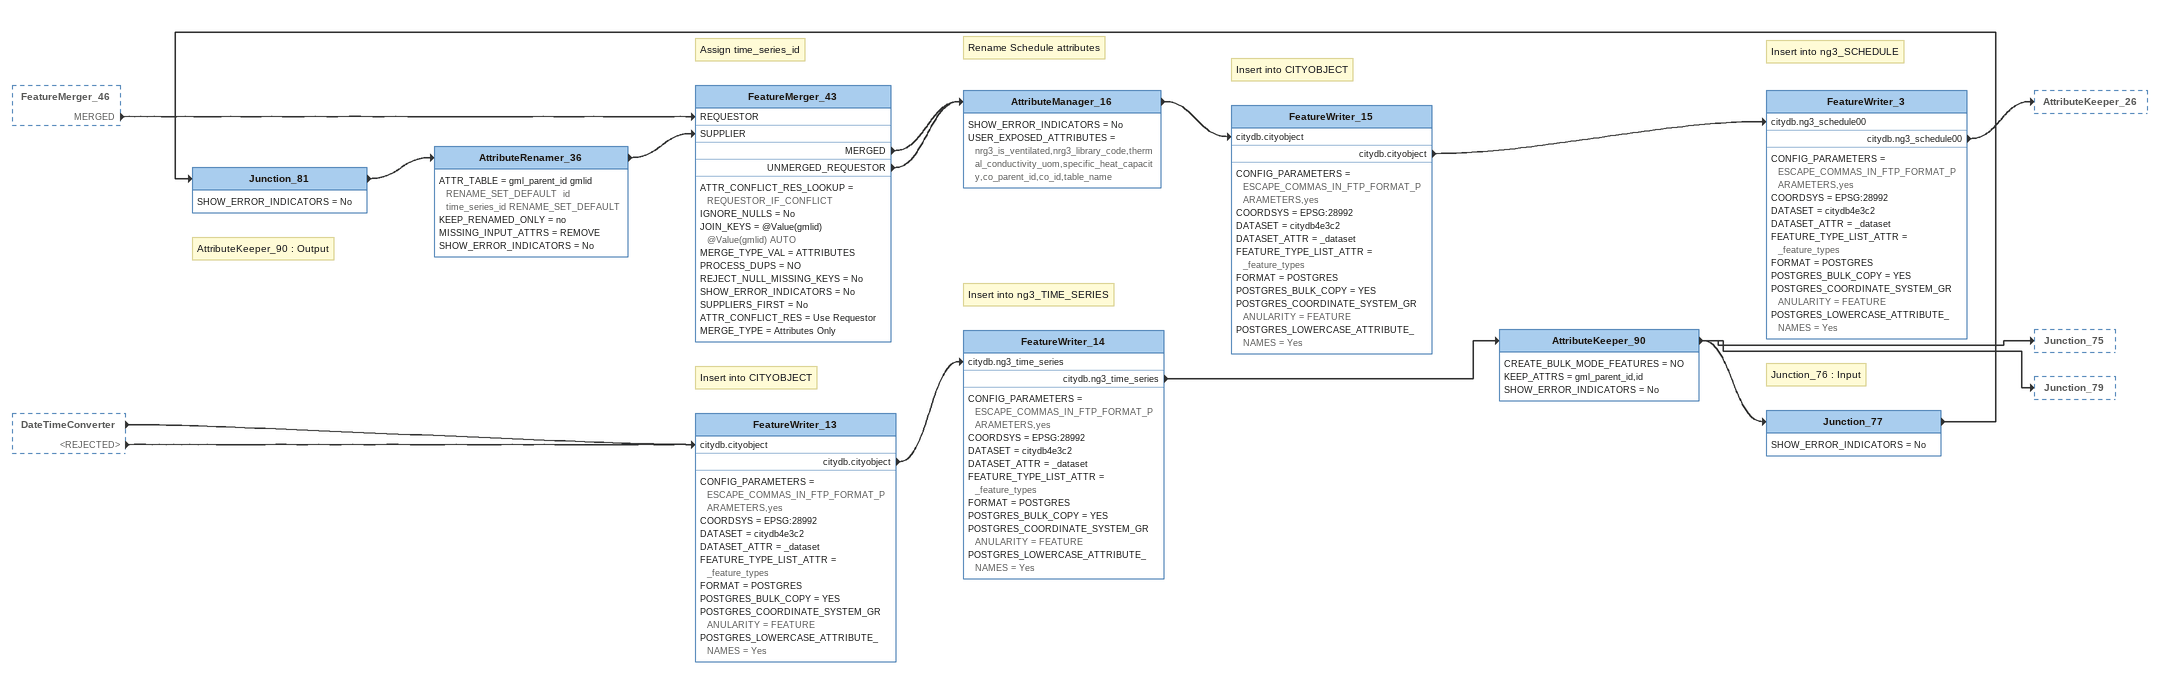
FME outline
FeatureMerger_46 [outside]
    MERGED -> FeatureMerger_43 [REQUESTOR]
DateTimeConverter [outside]
    -> FeatureWriter_13 [citydb.cityobject]
    <REJECTED> -> FeatureWriter_13 [citydb.cityobject]
Note: Insert into CITYOBJECT
FeatureWriter_13
    CONFIG_PARAMETERS = ESCAPE_COMMAS_IN_FTP_FORMAT_PARAMETERS,yes
    COORDSYS = EPSG:28992
    DATASET = citydb4e3c2
    DATASET_ATTR = _dataset
    FEATURE_TYPE_LIST_ATTR = _feature_types
    FORMAT = POSTGRES
    POSTGRES_BULK_COPY = YES
    POSTGRES_COORDINATE_SYSTEM_GRANULARITY = FEATURE
    POSTGRES_LOWERCASE_ATTRIBUTE_NAMES = Yes
    citydb.cityobject -> FeatureWriter_14 [citydb.ng3_time_series]
Note: Insert into ng3_TIME_SERIES
FeatureWriter_14
    CONFIG_PARAMETERS = ESCAPE_COMMAS_IN_FTP_FORMAT_PARAMETERS,yes
    COORDSYS = EPSG:28992
    DATASET = citydb4e3c2
    DATASET_ATTR = _dataset
    FEATURE_TYPE_LIST_ATTR = _feature_types
    FORMAT = POSTGRES
    POSTGRES_BULK_COPY = YES
    POSTGRES_COORDINATE_SYSTEM_GRANULARITY = FEATURE
    POSTGRES_LOWERCASE_ATTRIBUTE_NAMES = Yes
    citydb.ng3_time_series -> AttributeKeeper_90
AttributeKeeper_90
    CREATE_BULK_MODE_FEATURES = NO
    KEEP_ATTRS = gml_parent_id,id
    SHOW_ERROR_INDICATORS = No
    -> Junction_75
    -> Junction_79
    -> Junction_77
Note: Junction_76 : Input
Junction_77
    SHOW_ERROR_INDICATORS = No
    -> Junction_81
Note: AttributeKeeper_90 : Output
Junction_81
    SHOW_ERROR_INDICATORS = No
    -> AttributeRenamer_36
AttributeRenamer_36
    ATTR_TABLE = gml_parent_id gmlid RENAME_SET_DEFAULT  id time_series_id RENAME_SET_DEFAULT
    KEEP_RENAMED_ONLY = no
    MISSING_INPUT_ATTRS = REMOVE
    SHOW_ERROR_INDICATORS = No
    -> FeatureMerger_43 [SUPPLIER]
Note: Assign time_series_id
FeatureMerger_43
    ATTR_CONFLICT_RES_LOOKUP = REQUESTOR_IF_CONFLICT
    IGNORE_NULLS = No
    JOIN_KEYS = @Value(gmlid) @Value(gmlid) AUTO
    MERGE_TYPE_VAL = ATTRIBUTES
    PROCESS_DUPS = NO
    REJECT_NULL_MISSING_KEYS = No
    SHOW_ERROR_INDICATORS = No
    SUPPLIERS_FIRST = No
    ATTR_CONFLICT_RES = Use Requestor
    MERGE_TYPE = Attributes Only
    MERGED -> AttributeManager_16
    UNMERGED_REQUESTOR -> AttributeManager_16
Note: Rename Schedule attributes
AttributeManager_16
    SHOW_ERROR_INDICATORS = No
    USER_EXPOSED_ATTRIBUTES = nrg3_is_ventilated,nrg3_library_code,thermal_conductivity_uom,specific_heat_capacity,co_parent_id,co_id,table_name
    -> FeatureWriter_15 [citydb.cityobject]
Note: Insert into CITYOBJECT
FeatureWriter_15
    CONFIG_PARAMETERS = ESCAPE_COMMAS_IN_FTP_FORMAT_PARAMETERS,yes
    COORDSYS = EPSG:28992
    DATASET = citydb4e3c2
    DATASET_ATTR = _dataset
    FEATURE_TYPE_LIST_ATTR = _feature_types
    FORMAT = POSTGRES
    POSTGRES_BULK_COPY = YES
    POSTGRES_COORDINATE_SYSTEM_GRANULARITY = FEATURE
    POSTGRES_LOWERCASE_ATTRIBUTE_NAMES = Yes
    citydb.cityobject -> FeatureWriter_3 [citydb.ng3_schedule00]
Note: Insert into ng3_SCHEDULE
FeatureWriter_3
    CONFIG_PARAMETERS = ESCAPE_COMMAS_IN_FTP_FORMAT_PARAMETERS,yes
    COORDSYS = EPSG:28992
    DATASET = citydb4e3c2
    DATASET_ATTR = _dataset
    FEATURE_TYPE_LIST_ATTR = _feature_types
    FORMAT = POSTGRES
    POSTGRES_BULK_COPY = YES
    POSTGRES_COORDINATE_SYSTEM_GRANULARITY = FEATURE
    POSTGRES_LOWERCASE_ATTRIBUTE_NAMES = Yes
    citydb.ng3_schedule00 -> AttributeKeeper_26
